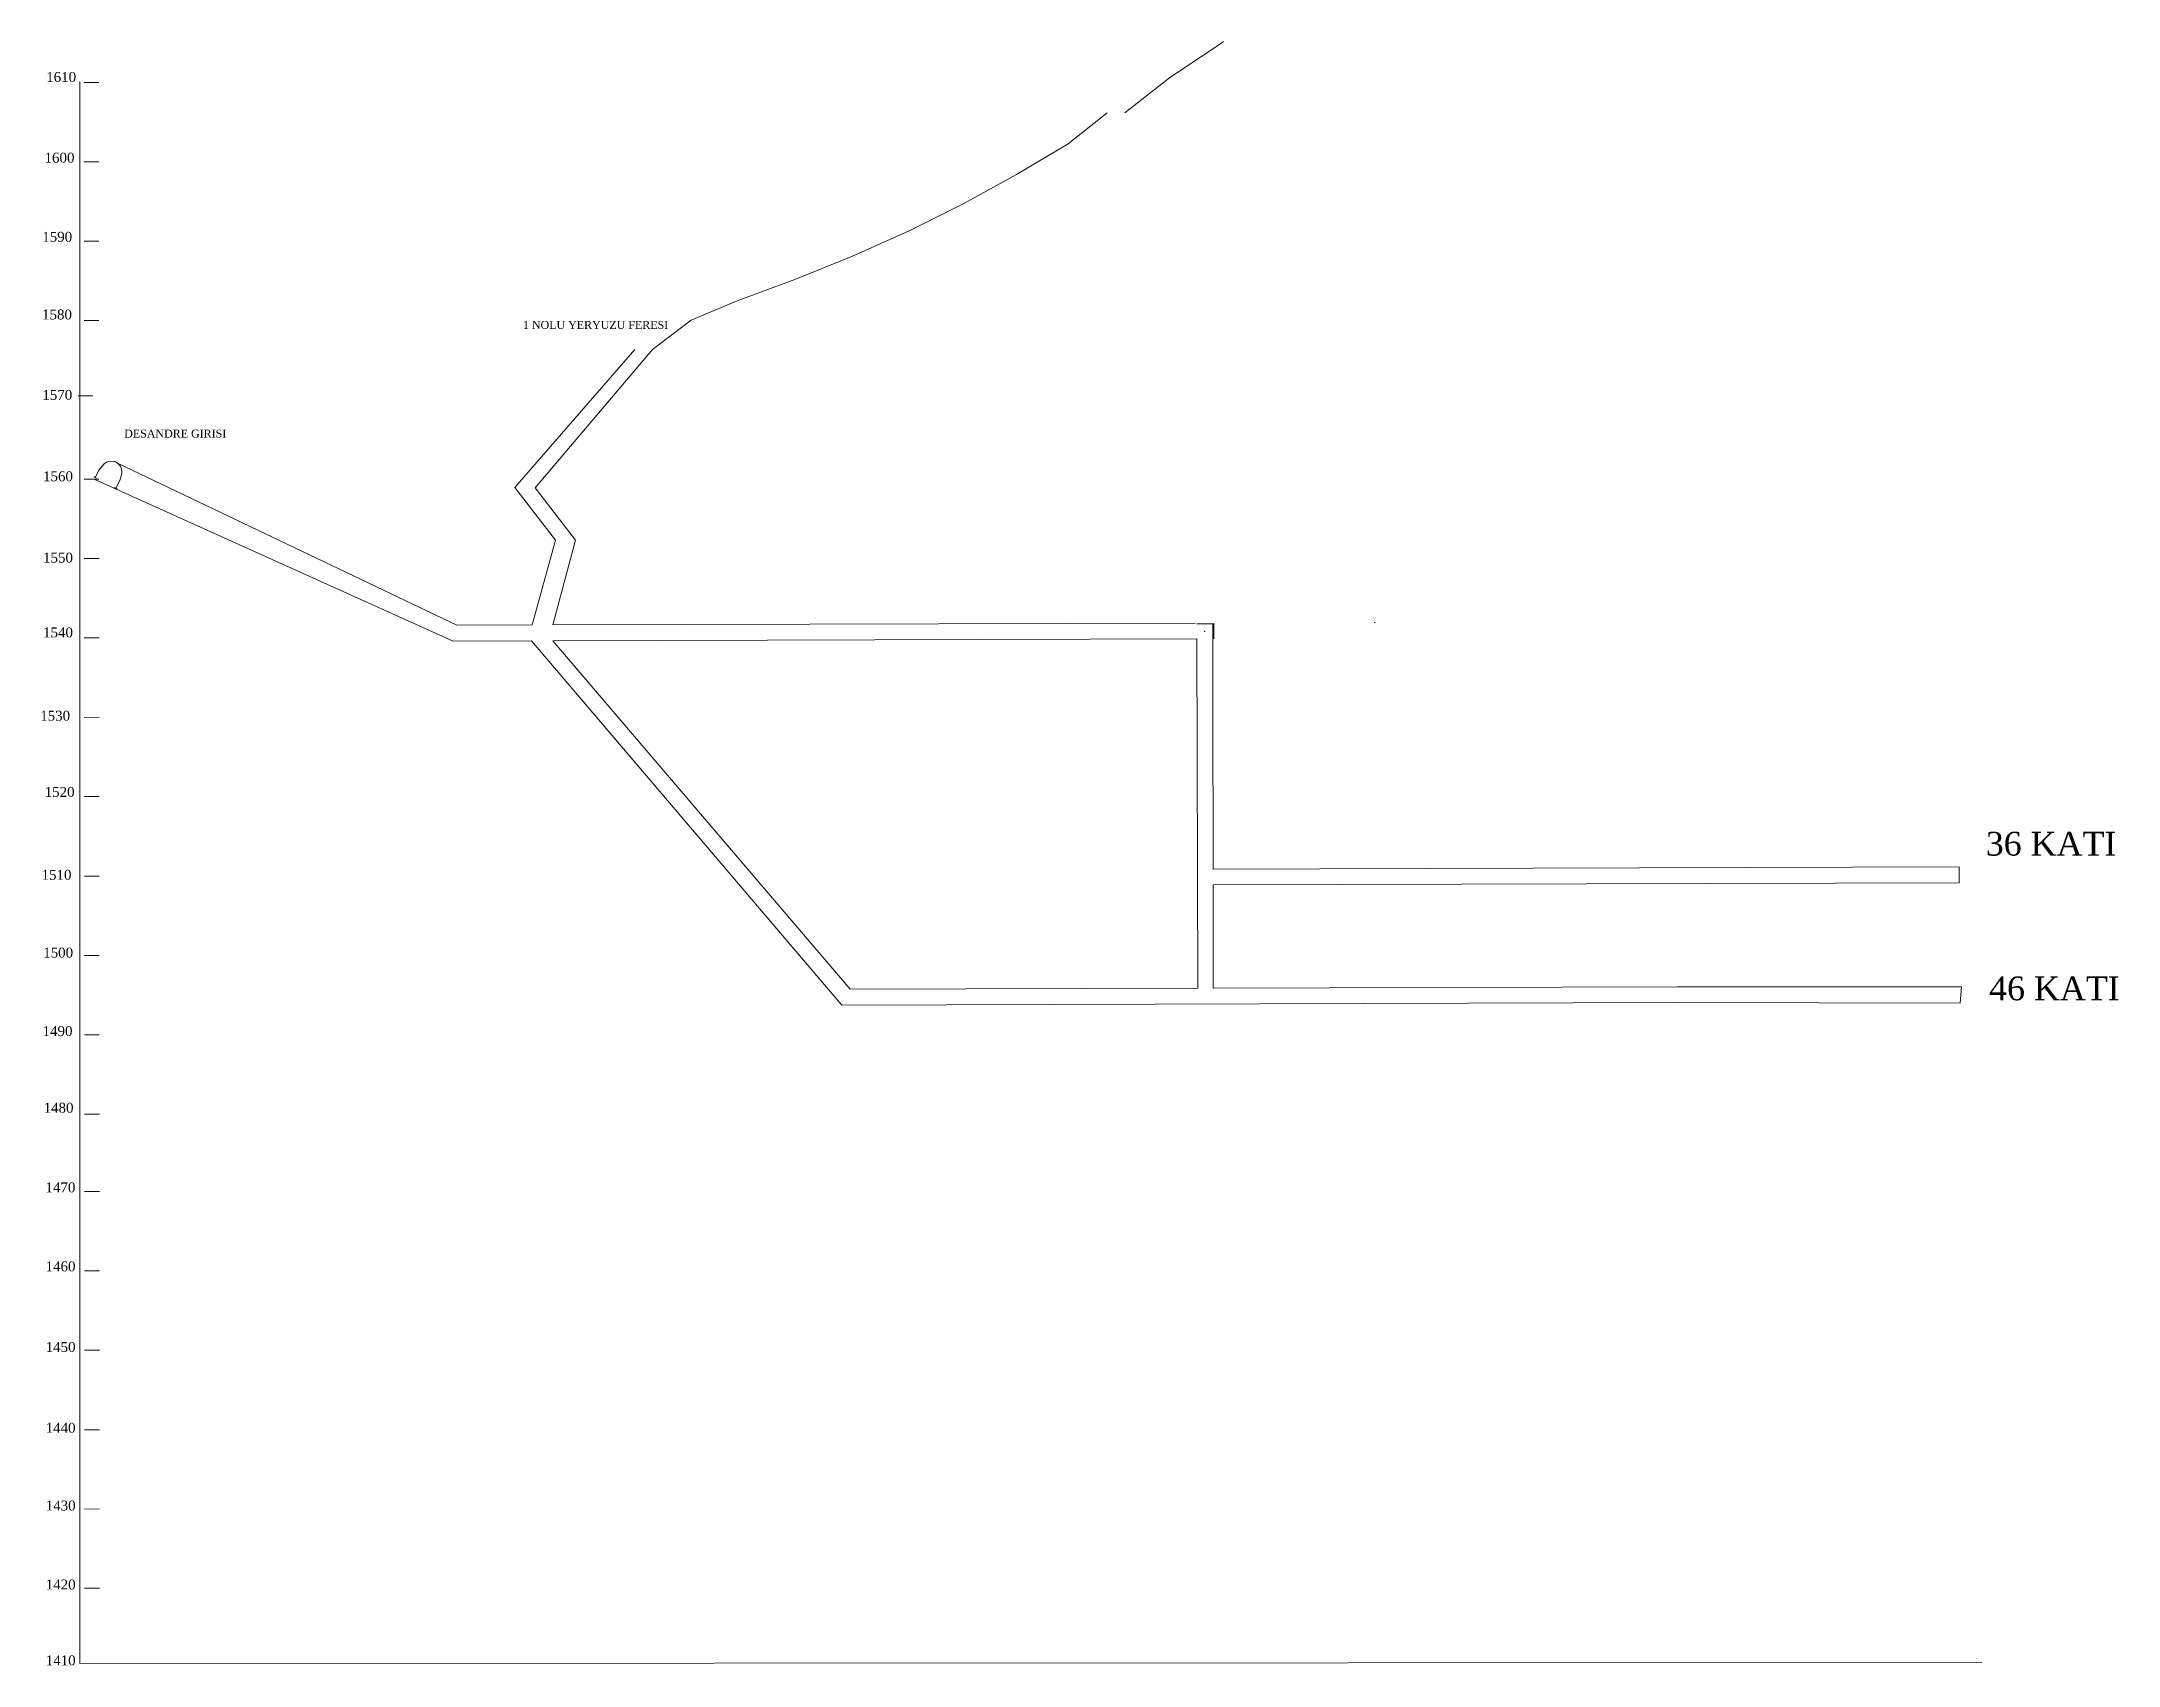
# Model space of a CAD drawing. Header units: millimetres. Extents: x 727811 to 728073, y 4225185 to 4225390.
import ezdxf

# ---------------------------------------------------------------- set-up
doc = ezdxf.new("R2010")
doc.units = ezdxf.units.MM
doc.layers.add('INIT_COORD', color=5, linetype='Continuous', lineweight=0)
doc.layers.add('KESIT', color=18, linetype='Continuous', lineweight=0)
doc.layers.add('TEXT', color=7, linetype='Continuous')
doc.styles.get("Standard").update_dxf_attribs({"font": 'TIMES.TTF'})

msp = doc.modelspace()

# ---------------------------------------------------------------- linework, layer by layer
at = {"layer": 'INIT_COORD'}
msp.add_point((727957.98, 4225315.91), dxfattribs=at)
at = {"layer": 'KESIT', "lineweight": 0}
for p, q in [((727816.03, 4225185.61), (727816.03, 4225385.32)), ((727816.56, 4225385.2), (727818.44, 4225385.2)), ((727816.56, 4225375.18), (727818.44, 4225375.18)), ((727816.57, 4225365.16), (727818.45, 4225365.16)), ((727816.57, 4225355.14), (727818.45, 4225355.15)), ((727870.94, 4225334.07), (727886.08, 4225351.47)), ((727873.51, 4225334.02), (727888.29, 4225351.47)), ((727815.82, 4225345.62), (727817.7, 4225345.62)), ((727819.07, 4225337.02), (727818.49, 4225336.29)), ((727819.07, 4225337.02), (727819.4, 4225337.26)), ((727819.4, 4225337.26), (727819.89, 4225337.41)), ((727819.89, 4225337.41), (727820.46, 4225337.33)), ((727820.46, 4225337.33), (727820.78, 4225337.16)), ((727820.78, 4225337.16), (727863.6, 4225316.68)), ((727820.78, 4225337.16), (727821.19, 4225336.75)), ((727821.19, 4225336.75), (727821.34, 4225336.26)), ((727816.58, 4225335.11), (727818.46, 4225335.11)), ((727817.99, 4225335.32), (727817.83, 4225335.4)), ((727817.83, 4225335.4), (727818.15, 4225335.24)), ((727863.16, 4225314.67), (727817.94, 4225335.09)), ((727818.49, 4225336.29), (727817.99, 4225335.32)), ((727820.74, 4225333.9), (727820.42, 4225334.07)), ((727821.08, 4225334.96), (727820.58, 4225333.99)), ((727821.34, 4225335.85), (727821.08, 4225334.96)), ((727821.34, 4225336.26), (727821.34, 4225335.85)), ((727876.07, 4225327.42), (727870.94, 4225334.07)), ((727878.6, 4225327.42), (727873.51, 4225334.02)), ((727934.53, 4225334.51), (727934.53, 4225334.51)), ((727934.53, 4225334.51), (727934.53, 4225334.51)), ((727876.07, 4225327.42), (727873.12, 4225316.71)), ((727878.6, 4225327.42), (727875.73, 4225316.71)), ((727816.59, 4225325.09), (727818.47, 4225325.09)), ((727863.6, 4225316.68), (727873.12, 4225316.71)), ((727875.73, 4225316.71), (727956.8, 4225316.95)), ((727956.98, 4225316.86), (727958.98, 4225316.86)), ((727958.98, 4225316.86), (727959.01, 4225306.94)), ((727959.12, 4225316.96), (727959.12, 4225314.95)), ((727979.35, 4225317.02), (727979.46, 4225317.02)), ((727816.6, 4225315.07), (727818.47, 4225315.07)), ((727863.16, 4225314.67), (727873.01, 4225314.7)), ((727873.01, 4225314.7), (727912.18, 4225268.73)), ((727875.73, 4225314.71), (727956.98, 4225314.95)), ((727875.73, 4225314.71), (727913.22, 4225270.74)), ((727956.98, 4225314.95), (727957.11, 4225270.87)), ((727958.99, 4225315.04), (727959.12, 4225315.04)), ((727959.01, 4225306.94), (727959.02, 4225285.9)), ((727816.6, 4225305.05), (727818.48, 4225305.06)), ((727816.61, 4225295.04), (727818.48, 4225295.04)), ((727816.61, 4225285.02), (727818.49, 4225285.02)), ((727959.02, 4225285.9), (728053.17, 4225286.18)), ((727959.03, 4225283.9), (728053.17, 4225284.17)), ((728053.17, 4225284.17), (728053.17, 4225286.18)), ((727959.03, 4225283.9), (727959.03, 4225270.87)), ((727816.62, 4225275), (727818.5, 4225275)), ((727959.03, 4225270.87), (728017.62, 4225271.05)), ((727912.18, 4225268.73), (728017.63, 4225269.04)), ((727913.22, 4225270.74), (727957.11, 4225270.87)), ((727816.62, 4225264.98), (727818.5, 4225264.98)), ((727816.63, 4225254.96), (727818.51, 4225254.96)), ((727816.63, 4225245.19), (727818.51, 4225245.19)), ((727816.64, 4225235.17), (727818.52, 4225235.17)), ((727816.64, 4225225.15), (727818.52, 4225225.15)), ((727816.65, 4225215.13), (727818.53, 4225215.13)), ((727816.65, 4225205.11), (727818.53, 4225205.12)), ((727816.65, 4225195.14), (727818.53, 4225195.14)), ((727816.03, 4225185.61), (728056.03, 4225185.73))]:
    msp.add_line(p, q, dxfattribs=at)
at = {"layer": 'KESIT'}
for p, q in [((728017.62, 4225271.05), (728053.47, 4225271.03)), ((728053.3, 4225268.99), (728053.47, 4225271.03)), ((728017.63, 4225269.04), (728053.3, 4225268.99))]:
    msp.add_line(p, q, dxfattribs=at)
at = {"layer": 'KESIT', "lineweight": 0}
for points in [[(727947.89, 4225381.37, 0), (727953.55, 4225385.78, 0), (727960, 4225390.13, 0), (727960.35, 4225390.37, 0)], [(727888.29, 4225351.47, 0), (727893.16, 4225355.21, 0), (727899, 4225357.64, 0), (727906.25, 4225360.31, 0), (727913.53, 4225363.26, 0), (727920.68, 4225366.47, 0), (727927.57, 4225369.92, 0), (727934.23, 4225373.59, 0), (727940.73, 4225377.47, 0), (727945.67, 4225381.37, 0)]]:
    msp.add_polyline3d(points, dxfattribs=at)

# ---------------------------------------------------------------- texts
at = {"layer": 'TEXT', "lineweight": 0}
for s, rotation, p in [('1610', 0.0305, (727811.8, 4225385.27)), ('1600', 0.0305, (727811.59, 4225375.08)), ('1590', 0.0305, (727811.3, 4225365.09)), ('1580', 0.0305, (727811.27, 4225355.28)), ('1570', 0.0305, (727811.31, 4225345.13)), ('1560', 0.0305, (727811.4, 4225334.86)), ('1550', 0.0305, (727811.4, 4225324.59)), ('1540', 0.0305, (727811.4, 4225315.15)), ('1530', 0.0305, (727811.04, 4225304.63)), ('1520', 0.0305, (727811.6, 4225295.01)), ('1510', 0.0305, (727811.21, 4225284.55)), ('1500', 0.0305, (727811.42, 4225274.73)), ('1490', 0.0305, (727811.34, 4225264.82)), ('1480', 0.0305, (727811.47, 4225255.14)), ('1470', 0.0305, (727811.71, 4225245.09)), ('1460', 0.0305, (727811.72, 4225235.12)), ('1450', 0.0305, (727811.73, 4225224.94)), ('1440', 0.0305, (727811.73, 4225214.74)), ('1430', 0.0305, (727811.74, 4225204.93)), ('1420', 0.0306, (727811.74, 4225194.96)), ('1410', 0.0306, (727811.74, 4225185.38))]:
    msp.add_text(s, height=1.25, rotation=rotation, dxfattribs=at).set_placement(p)
for s, p in [('1 NOLU YERYUZU FERESI', (727871.95, 4225354.09)), ('DESANDRE GIRISI', (727821.64, 4225340.37))]:
    msp.add_text(s, height=1, dxfattribs=at).set_placement(p)
at = {"layer": 'TEXT', "char_height": 3, "attachment_point": 1}
for s, insert, width in [('{36 KATI}', (728056.52, 4225290.6), 34.4372), ('{46 KATI}', (728056.94, 4225272.34), 31.5329)]:
    msp.add_mtext(s, dxfattribs=dict(at, insert=insert, width=width))

doc.saveas('drawing.dxf')
